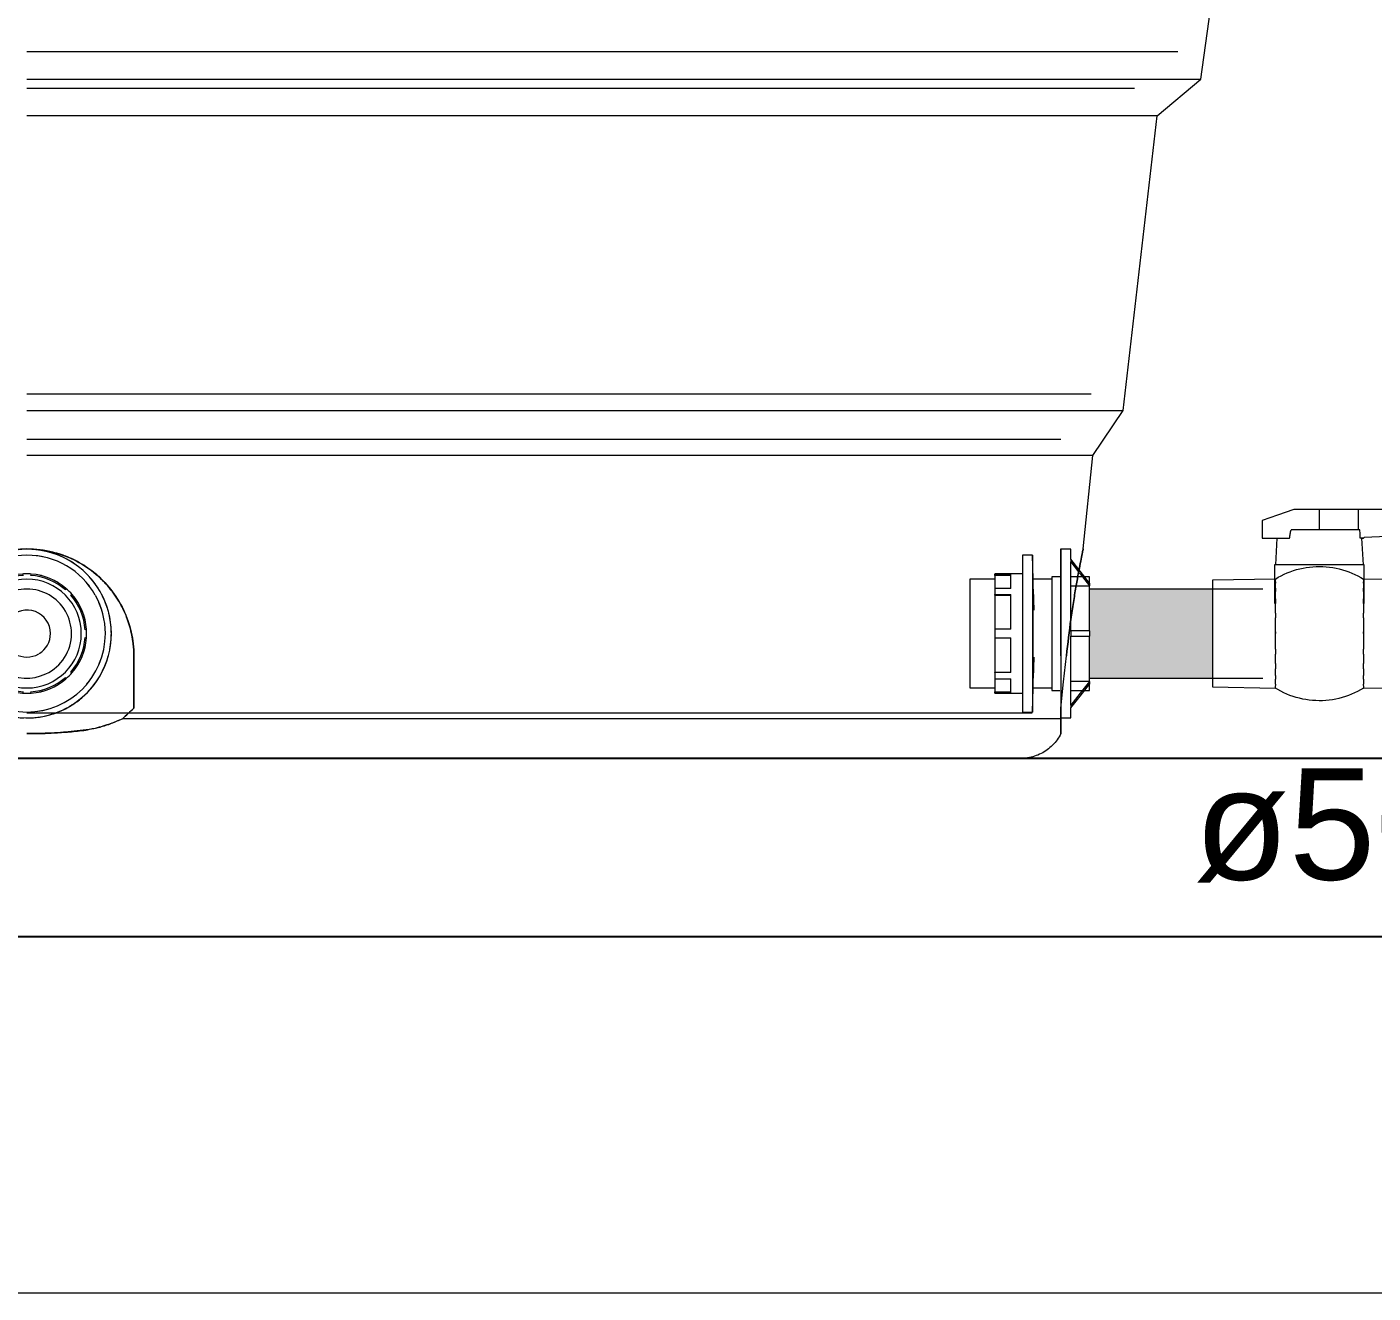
# Model space of a CAD drawing. Header units: metres. Extents: x 34 to 87, y -2.3 to 19.3.
# Drawn here: x 49.176 to 49.931, y 3.5 to 4.21 of the extents above; entities that cross this region are included whole.
import ezdxf

# ---------------------------------------------------------------- set-up
doc = ezdxf.new("R2010")
doc.units = ezdxf.units.M
doc.layers.add('A-FLOR', color=7, linetype='Continuous', lineweight=9, true_color=0x007f00)
for name, color, linetype, lineweight in [('P-PIPE', 7, 'Continuous', 5), ('P-PIPE-IDEN', 7, 'Continuous', 5), ('P-SANR-FIXT', 7, 'Continuous', 5), ('S-BEAM', 7, 'Continuous', 5)]:
    doc.layers.add(name, color=color, linetype=linetype, lineweight=lineweight)
doc.styles.add('Arial', font='arial.ttf', dxfattribs={"height": 0.0625})

# ---------------------------------------------------------------- blocks, each defined once
blk = doc.blocks.new('IFC_ifc-2-AA')
at = {"layer": 'A-FLOR', "color": 9, "lineweight": 25, "true_color": 0xaad4aa}
for p, q in [((-0.15, 3.8), (-3.32, 3.8)), ((-3.32, 3.7), (-0.15, 3.7))]:
    blk.add_line(p, q, dxfattribs=at)
at = {"layer": 'S-BEAM', "color": 253, "lineweight": 18, "true_color": 0xaaaaaa}
blk.add_line((-0.3, 3.5), (-3.17, 3.5), dxfattribs=at)
blk = doc.blocks.new('Caixa d_água de polietileno 1000 a 5000 Litros - Fortlev - 1000 L-3700675-AA')
at = {"layer": 'P-SANR-FIXT', "color": 8, "true_color": 0x808080}
for p, q in [((-0.6915, 4.18104), (-0.65411, 4.45319)), ((-1.35, 4.18104), (-0.6915, 4.18104)), ((-0.71591, 4.16055), (-0.6915, 4.18104)), ((-0.71591, 4.16055), (-1.35, 4.16055)), ((-0.735, 3.99521), (-0.71591, 4.16055)), ((-1.35, 3.99521), (-0.735, 3.99521)), ((-0.75201, 3.97), (-0.735, 3.99521)), ((-0.75201, 3.97), (-1.35, 3.97)), ((-0.75753, 3.91746), (-0.75201, 3.97)), ((-0.77, 3.82225), (-1.29645, 3.82225))]:
    blk.add_line(p, q, dxfattribs=at)
at = {"layer": 'P-SANR-FIXT', "color": 254, "true_color": 0xd2d2d2}
for p, q in [((-0.7283, 4.19636), (-1.35, 4.19636)), ((-0.7283, 4.19636), (-1.35, 4.19636)), ((-0.70436, 4.19636), (-0.72825, 4.19636)), ((-1.30568, 4.17588), (-1.35, 4.17588)), ((-1.30568, 4.17588), (-1.35, 4.17588)), ((-1.05228, 4.17588), (-1.30548, 4.17588)), ((-0.91289, 4.17588), (-1.30548, 4.17588)), ((-1.01414, 4.17588), (-1.05228, 4.17588)), ((-0.91289, 4.17588), (-1.01414, 4.17588)), ((-0.73528, 4.17588), (-0.91269, 4.17588)), ((-0.73528, 4.17588), (-0.91269, 4.17588)), ((-0.72877, 4.17588), (-0.73509, 4.17588)), ((-0.83125, 4.00423), (-1.35, 4.00423)), ((-0.87211, 4.00423), (-1.35, 4.00423)), ((-0.83125, 4.00423), (-0.87211, 4.00423)), ((-0.76668, 4.00423), (-0.83106, 4.00423)), ((-0.82606, 4.00423), (-0.83106, 4.00423)), ((-0.79068, 4.00423), (-0.82606, 4.00423)), ((-0.76668, 4.00423), (-0.79068, 4.00423)), ((-0.75456, 4.00423), (-0.76668, 4.00423)), ((-0.75304, 4.00423), (-0.76668, 4.00423)), ((-1.35, 3.97914), (-1.30862, 3.97914)), ((-1.35, 3.97914), (-1.30862, 3.97914)), ((-1.30862, 3.97914), (-1.26745, 3.97914)), ((-1.30862, 3.97914), (-1.1473, 3.97914)), ((-1.26745, 3.97914), (-1.2267, 3.97914)), ((-1.2267, 3.97914), (-1.07202, 3.97914)), ((-1.1473, 3.97914), (-1.07202, 3.97914)), ((-1.07202, 3.97914), (-1.03641, 3.97914)), ((-1.07202, 3.97914), (-0.78322, 3.97914)), ((-1.03641, 3.97914), (-0.91164, 3.97914)), ((-0.91164, 3.97914), (-0.88566, 3.97914)), ((-0.88566, 3.97914), (-0.78322, 3.97914)), ((-0.78322, 3.97914), (-0.76997, 3.97914)), ((-0.77, 3.85748), (-0.77, 3.91748)), ((-1.29, 3.82823), (-1.29, 3.85748)), ((-0.77, 3.85748), (-0.77, 3.82823)), ((-1.29313, 3.82534), (-1.35, 3.82534)), ((-1.29313, 3.82534), (-1.35, 3.82534)), ((-1.22453, 3.82534), (-1.29299, 3.82534)), ((-1.22453, 3.82534), (-1.29299, 3.82534)), ((-0.91262, 3.82534), (-1.22453, 3.82534)), ((-0.93668, 3.82534), (-1.22453, 3.82534)), ((-0.91262, 3.82534), (-0.93668, 3.82534)), ((-0.8013, 3.82534), (-0.91256, 3.82534)), ((-0.8013, 3.82534), (-0.91256, 3.82534)), ((-0.78971, 3.82534), (-0.80105, 3.82534)), ((-0.78971, 3.82534), (-0.80105, 3.82534)), ((-0.78616, 3.82534), (-0.7895, 3.82534)), ((-0.77, 3.82225), (-0.77028, 3.82225)), ((-1.01218, 3.8), (-1.03019, 3.8)), ((-0.99471, 3.8), (-1.01218, 3.8)), ((-0.88978, 3.8), (-0.90274, 3.8)), ((-0.80836, 3.8), (-0.8141, 3.8)), ((-0.79883, 3.8), (-0.7995, 3.8))]:
    blk.add_line(p, q, dxfattribs=at)
at = {"layer": 'P-SANR-FIXT', "color": 7, "true_color": 0xf9f9f9}
for p, q in [((-1.35, 4.18104), (-1.26033, 4.18104)), ((-1.26033, 4.18104), (-0.93464, 4.18104)), ((-0.93443, 4.18104), (-0.76538, 4.18104)), ((-0.76533, 4.18104), (-0.72225, 4.18104)), ((-1.26366, 4.16055), (-1.35, 4.16055)), ((-1.22099, 4.16055), (-1.26366, 4.16055)), ((-0.94984, 4.16055), (-1.22099, 4.16055)), ((-0.9172, 4.16055), (-0.94984, 4.16055)), ((-0.88659, 4.16055), (-0.9172, 4.16055)), ((-0.83147, 4.16055), (-0.88659, 4.16055)), ((-0.787, 4.16055), (-0.83135, 4.16055)), ((-0.73085, 4.16055), (-0.78687, 4.16055)), ((-1.35, 3.99521), (-0.83143, 3.99521)), ((-0.83133, 3.99521), (-0.75991, 3.99521)), ((-0.75962, 3.99521), (-0.75902, 3.99521)), ((-1.10158, 3.97), (-1.35, 3.97)), ((-1.0267, 3.97), (-1.10158, 3.97)), ((-0.99164, 3.97), (-1.0267, 3.97)), ((-0.77679, 3.97), (-0.99164, 3.97)), ((-0.77207, 3.97), (-0.77654, 3.97)), ((-0.77056, 3.97), (-0.77197, 3.97)), ((-1.29, 3.85748), (-1.29, 3.82823)), ((-1.27276, 3.82225), (-1.29645, 3.82225)), ((-1.26003, 3.82225), (-1.27271, 3.82225)), ((-0.8682, 3.82225), (-1.26003, 3.82225)), ((-0.83076, 3.82225), (-0.86806, 3.82225)), ((-0.79082, 3.82225), (-0.8305, 3.82225)), ((-0.78847, 3.82225), (-0.7904, 3.82225)), ((-0.78758, 3.82225), (-0.78831, 3.82225))]:
    blk.add_line(p, q, dxfattribs=at)
at = {"layer": 'P-SANR-FIXT', "color": 7, "true_color": 0xefefef}
for p, q in [((-0.72225, 4.18104), (-0.6915, 4.18104)), ((-0.71591, 4.16055), (-0.73073, 4.16055)), ((-0.75902, 3.99521), (-0.735, 3.99521)), ((-0.75201, 3.97), (-0.77056, 3.97)), ((-0.77058, 3.82225), (-0.78745, 3.82225))]:
    blk.add_line(p, q, dxfattribs=at)
at = {"layer": 'P-SANR-FIXT', "color": 8, "true_color": 0x808080, "flags": 128}
for points in [[(-1.29, 3.85748), (-1.29, 3.84286), (-1.29, 3.82823)], [(-0.77, 3.82823), (-0.76845, 3.84286), (-0.76691, 3.85748)], [(-0.77, 3.81386), (-0.77047, 3.81297), (-0.77096, 3.8121), (-0.7715, 3.81126), (-0.77206, 3.81043), (-0.77266, 3.80963), (-0.77329, 3.80886), (-0.77395, 3.80811), (-0.77464, 3.80738), (-0.77536, 3.80669), (-0.77611, 3.80602), (-0.77688, 3.80539), (-0.77768, 3.80478), (-0.7785, 3.80421), (-0.77934, 3.80367), (-0.7802, 3.80317), (-0.78109, 3.8027), (-0.78199, 3.80226), (-0.7829, 3.80187), (-0.78384, 3.80151), (-0.78478, 3.80118), (-0.78574, 3.8009), (-0.78671, 3.80065), (-0.78769, 3.80044), (-0.78868, 3.80028), (-0.78967, 3.80015), (-0.79066, 3.80006), (-0.79166, 3.80001), (-0.79238, 3.8)], [(-1.35, 3.8), (-1.3277, 3.8), (-1.30544, 3.8), (-1.28325, 3.8), (-1.26116, 3.8), (-1.23922, 3.8), (-1.21745, 3.8), (-1.1959, 3.8), (-1.17459, 3.8), (-1.15357, 3.8), (-1.13285, 3.8), (-1.11249, 3.8), (-1.0925, 3.8), (-1.07293, 3.8), (-1.0538, 3.8), (-1.03514, 3.8), (-1.01699, 3.8), (-0.99937, 3.8), (-0.98231, 3.8), (-0.96584, 3.8), (-0.94999, 3.8), (-0.93477, 3.8), (-0.92022, 3.8), (-0.90636, 3.8), (-0.8932, 3.8), (-0.88078, 3.8), (-0.86911, 3.8), (-0.8582, 3.8), (-0.84809, 3.8), (-0.83877, 3.8), (-0.83028, 3.8), (-0.82261, 3.8), (-0.81579, 3.8), (-0.80983, 3.8), (-0.80472, 3.8), (-0.80049, 3.8), (-0.79714, 3.8), (-0.79468, 3.8), (-0.7931, 3.8), (-0.79241, 3.8), (-0.79238, 3.8)], [(-0.79238, 3.8), (-0.79283, 3.8), (-0.79416, 3.8), (-0.79639, 3.8), (-0.79883, 3.8)]]:
    blk.add_lwpolyline(points, dxfattribs=at)
at = {"layer": 'P-SANR-FIXT', "color": 7, "true_color": 0xf9f9f9, "flags": 128}
blk.add_lwpolyline([(-1.29, 3.82823), (-1.29, 3.84286), (-1.29, 3.85748)], dxfattribs=at)
at = {"layer": 'P-SANR-FIXT', "color": 254, "true_color": 0xd2d2d2, "flags": 128}
for points in [[(-1.03019, 3.8), (-1.04872, 3.8), (-1.06772, 3.8), (-1.08718, 3.8), (-1.10706, 3.8), (-1.12732, 3.8), (-1.14794, 3.8), (-1.16889, 3.8), (-1.19012, 3.8), (-1.21161, 3.8), (-1.23332, 3.8), (-1.25522, 3.8), (-1.27727, 3.8), (-1.29944, 3.8), (-1.32169, 3.8), (-1.34398, 3.8), (-1.35, 3.8)], [(-0.90274, 3.8), (-0.91641, 3.8), (-0.93078, 3.8), (-0.94582, 3.8), (-0.9615, 3.8), (-0.97781, 3.8), (-0.99471, 3.8)], [(-0.8141, 3.8), (-0.82069, 3.8), (-0.82813, 3.8), (-0.8364, 3.8), (-0.84549, 3.8), (-0.8554, 3.8), (-0.86609, 3.8), (-0.87755, 3.8), (-0.88978, 3.8)], [(-0.7995, 3.8), (-0.8035, 3.8), (-0.80836, 3.8)]]:
    blk.add_lwpolyline(points, dxfattribs=at)
at = {"layer": 'P-SANR-FIXT', "color": 7, "true_color": 0xefefef}
for start, end in [(75.95294, 104.04706), (61.86931, 71.39799), (47.71647, 56.52815), (33.39626, 42.20298), (18.55141, 28.06478), (0, 14.01035)]:
    blk.add_arc((-1.35, 3.85748), 0.06, start, end, dxfattribs=at)
at = {"layer": 'P-SANR-FIXT', "color": 8, "true_color": 0x808080}
for start, end in [(75.95294, 104.04706), (61.86931, 71.39799), (47.71647, 56.52815), (33.39626, 42.20298), (18.55141, 28.06478), (360, 14.01035)]:
    blk.add_arc((-1.35, 3.85748), 0.06, start, end, dxfattribs=at)
at = {"layer": 'P-SANR-FIXT', "color": 7, "true_color": 0xf9f9f9}
for start, end in [(71.39799, 75.95294), (56.52815, 61.86931), (42.20298, 47.71647), (28.06478, 33.39626), (14.01035, 18.55141)]:
    blk.add_arc((-1.35, 3.85748), 0.06, start, end, dxfattribs=at)
at = {"layer": 'P-SANR-FIXT', "color": 254, "true_color": 0xd2d2d2}
for start, end in [(71.39799, 75.95294), (56.52815, 61.86931), (42.20298, 47.71647), (28.06478, 33.39626), (14.01035, 18.55141)]:
    blk.add_arc((-1.35, 3.85748), 0.06, start, end, dxfattribs=at)
at = {"layer": 'P-SANR-FIXT', "color": 8, "true_color": 0x808080}
for points, knots in [([(-1.35, 3.91748), (-1.34097, 3.91748), (-1.32745, 3.91436), (-1.31217, 3.9047), (-1.30263, 3.89512), (-1.29546, 3.88368), (-1.29101, 3.87093), (-1.29, 3.86197), (-1.29, 3.85748)], [-1, -1, -1, -1, -0.714286, -0.571429, -0.428571, -0.285714, -0.142857, 0, 0, 0, 0]), ([(-0.76691, 3.85748), (-0.76612, 3.86446), (-0.76489, 3.87492), (-0.76298, 3.88757), (-0.76157, 3.89616), (-0.76025, 3.9036), (-0.75872, 3.91166), (-0.75772, 3.91656), (-0.75753, 3.91748), (-0.75753, 3.91748)], [-1, -1, -1, -1, -0.8888889, -0.8333333, -0.7777778, -0.7222222, -0.6666667, -0.5555556, -0.5000258, -0.5000258, -0.5000258, -0.5000258]), ([(-0.75753, 3.91748), (-0.75753, 3.91748), (-0.75772, 3.91656), (-0.75872, 3.91166), (-0.76025, 3.90359), (-0.76157, 3.89615), (-0.76298, 3.88757), (-0.76489, 3.87491), (-0.76612, 3.86446), (-0.76691, 3.85748)], [-0.5000254, -0.5000254, -0.5000254, -0.5000254, -0.4444444, -0.3333333, -0.2777778, -0.2222222, -0.1666667, -0.1111111, 0, 0, 0, 0]), ([(-1.29645, 3.82225), (-1.29851, 3.82121), (-1.30164, 3.81983), (-1.30591, 3.81833), (-1.30916, 3.81736), (-1.31248, 3.81661), (-1.31587, 3.81607), (-1.31871, 3.81572), (-1.32099, 3.81546), (-1.32269, 3.81526), (-1.32438, 3.81507), (-1.32665, 3.81484), (-1.33063, 3.81451), (-1.3386, 3.81403), (-1.34543, 3.81385), (-1.35, 3.81386)], [-1, -1, -1, -1, -0.875, -0.8125, -0.75, -0.6875, -0.625, -0.5625, -0.53125, -0.5, -0.46875, -0.4375, -0.375, -0.25, 0, 0, 0, 0]), ([(-0.77, 3.81397), (-0.77, 3.81404), (-0.77, 3.81419), (-0.77, 3.81448), (-0.77, 3.81469), (-0.77, 3.81487), (-0.77, 3.81506), (-0.77, 3.8153), (-0.77, 3.81564), (-0.77, 3.81618), (-0.77, 3.81696), (-0.77, 3.81799), (-0.77, 3.81961), (-0.77, 3.82111), (-0.77, 3.82225)], [-0.4285714, -0.4285714, -0.4285714, -0.4285714, -0.3571429, -0.3214286, -0.3035714, -0.2857143, -0.2678571, -0.25, -0.2142857, -0.1785714, -0.1428571, -0.1071429, -0.0714286, 0, 0, 0, 0])]:
    blk.add_open_spline(points, degree=3, knots=knots, dxfattribs=at)
at = {"layer": 'P-SANR-FIXT', "color": 7, "true_color": 0xefefef}
for points in [[(-1.33542, 3.91568), (-1.34018, 3.91687), (-1.34509, 3.91748), (-1.35, 3.91748)], [(-1.30312, 3.81956), (-1.30087, 3.82036), (-1.29865, 3.82126), (-1.29645, 3.82225)], [(-0.77, 3.82425), (-0.77, 3.824), (-0.77, 3.82374), (-0.77, 3.82348)], [(-0.77, 3.81397), (-0.77, 3.81383), (-0.77, 3.81383), (-0.77, 3.81397)]]:
    blk.add_open_spline(points, degree=3, dxfattribs=at)
at = {"layer": 'P-SANR-FIXT', "color": 7, "true_color": 0xf9f9f9}
for points in [[(-1.33087, 3.91434), (-1.33237, 3.91485), (-1.33389, 3.91529), (-1.33542, 3.91568)], [(-1.31692, 3.90754), (-1.31846, 3.90856), (-1.32005, 3.90951), (-1.32169, 3.91038)], [(-1.30748, 3.89982), (-1.30817, 3.90051), (-1.30888, 3.90119), (-1.30961, 3.90185)], [(-1.30557, 3.89781), (-1.30618, 3.89848), (-1.3068, 3.89913), (-1.30744, 3.89977)], [(-1.29707, 3.88573), (-1.29794, 3.88736), (-1.29888, 3.88895), (-1.29989, 3.89049)], [(-1.29179, 3.87203), (-1.29217, 3.87355), (-1.29261, 3.87507), (-1.29311, 3.87656)], [(-1.29645, 3.82225), (-1.29535, 3.82321), (-1.29426, 3.82419), (-1.29319, 3.82519)], [(-1.29303, 3.82534), (-1.29201, 3.82629), (-1.291, 3.82725), (-1.29, 3.82823)]]:
    blk.add_open_spline(points, degree=3, dxfattribs=at)
at = {"layer": 'P-SANR-FIXT', "color": 7, "true_color": 0xefefef}
for points, knots in [([(-1.32169, 3.91038), (-1.3224, 3.91077), (-1.32538, 3.91228), (-1.32847, 3.91354), (-1.33087, 3.91434)], [-0.3115364, -0.3115364, -0.3115364, -0.3115364, -0.2857143, -0.2055453, -0.2055453, -0.2055453, -0.2055453]), ([(-1.30961, 3.90185), (-1.31054, 3.9027), (-1.31289, 3.90471), (-1.3154, 3.90653), (-1.31692, 3.90754)], [-0.46881659, -0.46881659, -0.46881659, -0.46881659, -0.42857143, -0.37034098, -0.37034098, -0.37034098, -0.37034098]), ([(-1.29989, 3.89049), (-1.30087, 3.89198), (-1.30269, 3.89448), (-1.30469, 3.89684), (-1.30557, 3.89781)], [-0.62827351, -0.62827351, -0.62827351, -0.62827351, -0.57142857, -0.52962835, -0.52962835, -0.52962835, -0.52962835]), ([(-1.29311, 3.87656), (-1.2939, 3.87892), (-1.29516, 3.88201), (-1.29667, 3.88498), (-1.29707, 3.88573)], [-0.7936198, -0.7936198, -0.7936198, -0.7936198, -0.7142857, -0.6871884, -0.6871884, -0.6871884, -0.6871884]), ([(-1.29, 3.85748), (-1.29, 3.86197), (-1.29055, 3.86686), (-1.29169, 3.87162), (-1.29179, 3.87203)], [-1, -1, -1, -1, -0.8571429, -0.8438818, -0.8438818, -0.8438818, -0.8438818])]:
    blk.add_open_spline(points, degree=3, knots=knots, dxfattribs=at)
at = {"layer": 'P-SANR-FIXT', "color": 254, "true_color": 0xd2d2d2}
for points in [[(-0.75827, 3.91383), (-0.75851, 3.91262), (-0.7588, 3.91113), (-0.75914, 3.90938)], [(-0.75772, 3.91656), (-0.75784, 3.91595), (-0.75803, 3.91503), (-0.75827, 3.91383)], [(-0.75753, 3.91748), (-0.75753, 3.91748), (-0.75759, 3.91717), (-0.75772, 3.91656)], [(-0.75914, 3.90938), (-0.75935, 3.90833), (-0.75957, 3.90717), (-0.7598, 3.90593)], [(-0.77, 3.82348), (-0.77, 3.8232), (-0.77, 3.82292), (-0.77, 3.82264)]]:
    blk.add_open_spline(points, degree=3, dxfattribs=at)
at = {"layer": 'P-SANR-FIXT', "color": 8, "true_color": 0x808080}
for points in [[(-1.29, 3.82823), (-1.29105, 3.8272), (-1.29317, 3.82518), (-1.29535, 3.82321), (-1.29645, 3.82225)], [(-0.77, 3.82225), (-0.77, 3.82321), (-0.77, 3.82518), (-0.77, 3.8272), (-0.77, 3.82823)], [(-0.77, 3.82264), (-0.77, 3.82251), (-0.77, 3.82238), (-0.77, 3.82225)]]:
    blk.add_open_spline(points, degree=3, dxfattribs=at)
at = {"layer": 'P-SANR-FIXT', "color": 254, "true_color": 0xd2d2d2}
for points, knots in [([(-0.77, 3.82225), (-0.77, 3.82111), (-0.77, 3.81959), (-0.77, 3.81797), (-0.77, 3.81728), (-0.77, 3.81698)], [-1, -1, -1, -1, -0.9285714, -0.8928571, -0.8571429, -0.8571429, -0.8571429, -0.8571429]), ([(-1.35, 3.81386), (-1.34695, 3.81384), (-1.34239, 3.8139), (-1.33785, 3.81409), (-1.33633, 3.81417)], [-1, -1, -1, -1, -0.8333333, -0.75, -0.75, -0.75, -0.75]), ([(-1.33633, 3.81417), (-1.33482, 3.81425), (-1.33179, 3.81445), (-1.32724, 3.81477), (-1.32269, 3.81514), (-1.31816, 3.81566), (-1.3137, 3.81646), (-1.30931, 3.81757), (-1.30579, 3.81863), (-1.30373, 3.81934), (-1.30312, 3.81956)], [-0.75, -0.75, -0.75, -0.75, -0.6666667, -0.5833333, -0.5, -0.4166667, -0.3333333, -0.25, -0.1666667, -0.1305662, -0.1305662, -0.1305662, -0.1305662]), ([(-0.77, 3.81698), (-0.77, 3.81668), (-0.77, 3.81616), (-0.77, 3.81562), (-0.77, 3.81529), (-0.77, 3.81505), (-0.77, 3.81492), (-0.77, 3.81486)], [-0.8571429, -0.8571429, -0.8571429, -0.8571429, -0.8214286, -0.7857143, -0.75, -0.7321429, -0.7142857, -0.7142857, -0.7142857, -0.7142857]), ([(-0.77, 3.81486), (-0.77, 3.8148), (-0.77, 3.81468), (-0.77, 3.81447), (-0.77, 3.81419), (-0.77, 3.81403), (-0.77, 3.81397)], [-0.7142857, -0.7142857, -0.7142857, -0.7142857, -0.6964286, -0.6785714, -0.6428571, -0.5714286, -0.5714286, -0.5714286, -0.5714286])]:
    blk.add_open_spline(points, degree=3, knots=knots, dxfattribs=at)
blk = doc.blocks.new('Adaptador Soldavel com Anel para Caixa Dagua - Fortlev - Standard-3683053-AA')
at = {"layer": 'P-PIPE', "color": 253, "true_color": 0xa6a6a6}
for p, q in [((-1.35245, 3.90341), (-1.35213, 3.90263)), ((-1.34787, 3.90263), (-1.34755, 3.90341)), ((-1.37535, 3.8919), (-1.37457, 3.89157)), ((-1.37157, 3.89458), (-1.37189, 3.89536)), ((-1.32811, 3.89536), (-1.32843, 3.89458)), ((-1.32542, 3.89157), (-1.32464, 3.89189)), ((-1.38263, 3.87213), (-1.38341, 3.87245)), ((-1.38327, 3.86761), (-1.38263, 3.86787)), ((-1.31681, 3.87235), (-1.31737, 3.87213)), ((-1.31737, 3.86787), (-1.31659, 3.86755)), ((-1.37457, 3.84843), (-1.37535, 3.8481)), ((-1.37189, 3.84464), (-1.37157, 3.84542)), ((-1.32843, 3.84542), (-1.32811, 3.84464)), ((-1.32491, 3.84822), (-1.32542, 3.84843)), ((-1.35213, 3.83737), (-1.35245, 3.83659)), ((-1.34755, 3.83659), (-1.34787, 3.83737))]:
    blk.add_line(p, q, dxfattribs=at)
at = {"layer": 'P-PIPE', "color": 254, "true_color": 0xdfdfdf}
for p, q in [((-1.37489, 3.82989), (-1.37496, 3.82976)), ((-1.37496, 3.82976), (-1.37489, 3.82989)), ((-1.32504, 3.82976), (-1.32511, 3.82989)), ((-1.32511, 3.82989), (-1.32504, 3.82976))]:
    blk.add_line(p, q, dxfattribs=at)
for radius, start, end in [(0.04735, 60, 180), (0.04735, 118.18462, 121.81538), (0.04735, 105.79651, 118.18462), (0.04735, 100.22421, 102.65356), (0.04735, 95.63692, 98.01535), (0.04735, 93.86799, 95.63692), (0.04735, 92.10598, 93.32849), (0.04735, 86.67115, 87.89355), (0.04735, 84.36308, 86.13175), (0.04735, 81.98357, 84.36308), (0.04735, 77.34257, 79.77338), (0.04735, 61.81538, 74.20222), (0.04735, 58.18462, 61.81538), (0.04735, 121.81538, 130.58857), (0.04735, 0, 60), (0.04735, 46.91077, 58.18462), (0.04735, 45.79699, 46.91077), (0.04735, 135.90769, 150), (0.04735, 135.43186, 135.90769), (0.04735, 32.11239, 42.65202), (0.04735, 150, 164.09231), (0.04735, 17.36459, 27.58062), (0.04735, 164.09231, 164.55771), (0.04735, 13.08923, 14.21074), (0.04735, 169.32603, 178.18462), (0.04735, 1.81538, 13.08923), (0.04735, 179.09231, 180), (0.04735, 180, 330), (0.04735, 180, 180.90769), (0.04735, 178.18462, 179.09231), (0.04735, 180.90769, 181.81538), (0.04735, 181.81538, 194.21074), (0.04735, 330, 360), (0.04735, 349.32603, 358.18462), (0.04735, 0, 1.81538), (0.04735, 358.18462, 360), (0.04735, 197.36459, 207.89782), (0.04735, 315.43186, 344.55771), (0.04735, 212.11239, 222.65202), (0.04735, 226.17126, 238.18462), (0.04735, 238.18462, 241.81538), (0.04735, 298.18462, 301.81538), (0.04735, 301.81538, 310.58857), (0.04735, 242.1737, 253.08923), (0.04735, 253.08923, 254.20222), (0.04735, 257.34257, 264.36308), (0.044, 257.97496, 263.35326), (0.04735, 264.60662, 267.89355), (0.04735, 272.10598, 275.39275), (0.04735, 275.63692, 282.65356), (0.044, 276.64518, 282.01984), (0.04735, 285.79651, 286.91077), (0.04735, 286.91077, 298.18462)]:
    blk.add_arc((-1.35, 3.87), radius, start, end, dxfattribs=at)
at = {"layer": 'P-PIPE', "color": 253, "true_color": 0xa6a6a6}
for radius, start, end in [(0.044, 29.34304, 150.65696), (0.044, 96.64674, 102.02504), (0.04735, 98.01535, 100.22421), (0.04735, 93.32849, 93.86799), (0.04735, 86.13175, 86.67115), (0.044, 77.98016, 83.35482), (0.04735, 79.77338, 81.98357), (0.044, 137.97843, 143.3543), (0.0305, 0, 180), (0.0335, 94.19049, 130.80951), (0.0327, 93.72603, 131.27397), (0.0335, 119.37596, 122.7071), (0.0335, 102.2929, 105.62404), (0.0335, 90, 94.19049), (0.0335, 85.80951, 89.97418), (0.0327, 48.72603, 86.27397), (0.0335, 49.19049, 85.80951), (0.0335, 74.37596, 77.7071), (0.0335, 57.2929, 60.62404), (0.044, 36.64727, 42.02677), (0.044, 150.84174, 179.7368), (0.0335, 139.18357, 175.80259), (0.0327, 138.71911, 176.26705), (0.0335, 130.80951, 139.18357), (0.025, 30.28784, 149.71216), (0.0335, 40.80951, 49.19049), (0.0327, 3.72603, 41.27397), (0.0335, 4.19049, 40.80951), (0.044, 0, 29.15826), (0.044, 156.64622, 162.0233), (0.0335, 147.2979, 150.621), (0.025, 150, 180), (0.0132, 0, 137.82036), (0.025, 0, 30), (0.0335, 29.37596, 32.7071), (0.044, 17.97932, 23.35534), (0.0335, 164.37292, 167.71206), (0.0132, 139.02883, 180), (0.0335, 12.2929, 15.62404), (0.044, 180, 360), (0.0335, 175.80259, 180), (0.0335, 180, 184.19741), (0.0335, 184.19741, 208.61009), (0.0327, 183.73295, 196.24893), (0.0305, 180, 360), (0.025, 180, 295.20916), (0.0132, 180, 238.53998), (0.0132, 301.46002, 0), (0.025, 295.2448, 0), (0.0327, 318.72603, 356.27397), (0.0335, 319.19049, 355.80951), (0.0335, 0, 4.19049), (0.0335, 355.80951, 0), (0.0335, 192.28794, 195.62708), (0.0327, 196.77697, 221.28089), (0.0335, 344.37596, 347.7071), (0.044, 197.9767, 203.35378), (0.0335, 208.63657, 220.81643), (0.0335, 209.379, 212.7021), (0.0132, 240, 300), (0.0335, 327.2929, 330.62404), (0.044, 336.64466, 342.02068), (0.044, 216.6457, 222.02157), (0.0335, 220.81643, 229.19049), (0.0335, 229.19049, 265.80951), (0.0327, 228.72603, 266.27397), (0.0327, 273.72603, 311.27397), (0.0335, 274.19049, 310.80951), (0.0335, 310.80951, 319.19049), (0.044, 317.97323, 323.35273), (0.0335, 237.2929, 240.62404), (0.0335, 254.37596, 257.7071), (0.0335, 265.80951, 270), (0.0335, 270.02245, 274.19049), (0.0335, 282.2929, 285.62404), (0.0335, 299.37596, 302.7071)]:
    blk.add_arc((-1.35, 3.87), radius, start, end, dxfattribs=at)
blk = doc.blocks.new('Adaptador Soldavel com Anel para Caixa Dagua - Fortlev - Standard-V10-AA')
at = {"layer": 'P-PIPE', "color": 253, "true_color": 0xa6a6a6}
for p, q in [((-0.786, 3.914), (-0.7915, 3.914)), ((-0.7915, 3.914), (-0.7915, 3.8814)), ((-0.78556, 3.9005), (-0.786, 3.914)), ((-0.786, 3.914), (-0.786, 3.91333)), ((-0.786, 3.91332), (-0.786, 3.87)), ((-0.7645, 3.91735), (-0.77, 3.91735)), ((-0.77, 3.91735), (-0.77, 3.87)), ((-0.7645, 3.91174), (-0.7645, 3.91735)), ((-0.7645, 3.91174), (-0.7645, 3.91024)), ((-0.76001, 3.90599), (-0.7645, 3.91174)), ((-0.7645, 3.87715), (-0.7645, 3.91024)), ((-0.7645, 3.91024), (-0.76014, 3.90466)), ((-0.807, 3.9005), (-0.821, 3.9005)), ((-0.821, 3.9005), (-0.821, 3.87)), ((-0.7915, 3.9035), (-0.807, 3.9035)), ((-0.807, 3.9035), (-0.807, 3.90341)), ((-0.807, 3.90263), (-0.807, 3.90341)), ((-0.807, 3.90341), (-0.798, 3.90341)), ((-0.807, 3.90263), (-0.807, 3.89545)), ((-0.798, 3.90263), (-0.807, 3.90263)), ((-0.798, 3.89536), (-0.798, 3.90341)), ((-0.775, 3.9005), (-0.78556, 3.9005)), ((-0.78556, 3.87), (-0.78556, 3.9005)), ((-0.77, 3.90185), (-0.775, 3.90185)), ((-0.775, 3.90185), (-0.775, 3.87)), ((-0.76054, 3.90185), (-0.7645, 3.90185)), ((-0.7645, 3.8968), (-0.76149, 3.8968)), ((-0.807, 3.89536), (-0.807, 3.89189)), ((-0.798, 3.89536), (-0.807, 3.89536)), ((-0.807, 3.89157), (-0.807, 3.89189)), ((-0.807, 3.89189), (-0.798, 3.89189)), ((-0.807, 3.89157), (-0.807, 3.87245)), ((-0.807, 3.89157), (-0.798, 3.89157)), ((-0.798, 3.87245), (-0.798, 3.89189)), ((-0.785, 3.8832), (-0.78538, 3.895)), ((-0.7915, 3.88139), (-0.7915, 3.87)), ((-0.821, 3.87), (-0.821, 3.8395)), ((-0.807, 3.87245), (-0.807, 3.87)), ((-0.798, 3.87245), (-0.807, 3.87245)), ((-0.807, 3.87), (-0.807, 3.86755)), ((-0.807, 3.86755), (-0.807, 3.84843)), ((-0.807, 3.86755), (-0.79802, 3.86755)), ((-0.798, 3.84811), (-0.798, 3.86755)), ((-0.7915, 3.87), (-0.7915, 3.826)), ((-0.786, 3.87), (-0.786, 3.826)), ((-0.78556, 3.8395), (-0.78556, 3.87)), ((-0.775, 3.87), (-0.775, 3.83815)), ((-0.77, 3.87), (-0.77, 3.82309)), ((-0.78538, 3.845), (-0.785, 3.8568)), ((-0.807, 3.84811), (-0.807, 3.84843)), ((-0.807, 3.84843), (-0.798, 3.84843)), ((-0.807, 3.84811), (-0.807, 3.84464)), ((-0.798, 3.84811), (-0.807, 3.84811)), ((-0.807, 3.84464), (-0.798, 3.84464)), ((-0.807, 3.84455), (-0.807, 3.83737)), ((-0.798, 3.83659), (-0.798, 3.84464)), ((-0.821, 3.8395), (-0.807, 3.8395)), ((-0.807, 3.83659), (-0.807, 3.83737)), ((-0.807, 3.83737), (-0.798, 3.83737)), ((-0.807, 3.83659), (-0.807, 3.8365)), ((-0.798, 3.83659), (-0.807, 3.83659)), ((-0.807, 3.8365), (-0.7915, 3.8365)), ((-0.786, 3.826), (-0.78556, 3.8395)), ((-0.78556, 3.8395), (-0.775, 3.8395)), ((-0.775, 3.83815), (-0.77054, 3.83815)), ((-0.7915, 3.826), (-0.79004, 3.826)), ((-0.78977, 3.826), (-0.786, 3.826))]:
    blk.add_line(p, q, dxfattribs=at)
at = {"layer": 'P-PIPE'}
for p, q in [((-0.76149, 3.8968), (-0.754, 3.8968)), ((-0.754, 3.90185), (-0.76054, 3.90185)), ((-0.754, 3.8983), (-0.754, 3.90185)), ((-0.754, 3.8983), (-0.754, 3.8968)), ((-0.754, 3.8715), (-0.754, 3.8968)), ((-0.7645, 3.8715), (-0.7645, 3.87715)), ((-0.7645, 3.8715), (-0.7645, 3.87)), ((-0.7645, 3.87), (-0.7645, 3.8685)), ((-0.7645, 3.82976), (-0.7645, 3.8685)), ((-0.754, 3.8715), (-0.754, 3.87)), ((-0.754, 3.87), (-0.754, 3.8685)), ((-0.754, 3.8432), (-0.754, 3.8685)), ((-0.754, 3.8432), (-0.7645, 3.8432)), ((-0.7645, 3.83815), (-0.754, 3.83815)), ((-0.754, 3.8432), (-0.754, 3.8417)), ((-0.754, 3.83815), (-0.754, 3.8417)), ((-0.7645, 3.82976), (-0.7645, 3.82826)), ((-0.77, 3.82309), (-0.77, 3.82265)), ((-0.77, 3.82265), (-0.7645, 3.82265)), ((-0.7645, 3.82265), (-0.7645, 3.82826))]:
    blk.add_line(p, q, dxfattribs=at)
at = {"layer": 'P-PIPE', "flags": 128}
for points in [[(-0.76005, 3.90455), (-0.75925, 3.90352), (-0.754, 3.8968)], [(-0.754, 3.8983), (-0.75925, 3.90502), (-0.75983, 3.90576)], [(-0.754, 3.8715), (-0.75925, 3.8715), (-0.7645, 3.8715)], [(-0.7645, 3.8685), (-0.75925, 3.8685), (-0.754, 3.8685)], [(-0.754, 3.8432), (-0.75925, 3.83648), (-0.7645, 3.82976)], [(-0.7645, 3.82826), (-0.75925, 3.83498), (-0.754, 3.8417)]]:
    blk.add_lwpolyline(points, dxfattribs=at)
blk = doc.blocks.new('AF_Registro Esfera VS Compacto - Soldável - 50 mm-3437326-AA')
at = {"layer": 'P-PIPE'}
for p, q in [((-0.625, 3.9396), (-0.63926, 3.9396)), ((-0.60314, 3.9396), (-0.625, 3.9396)), ((-0.625, 3.92826), (-0.625, 3.9396)), ((-0.525, 3.9396), (-0.60314, 3.9396)), ((-0.60314, 3.92826), (-0.60314, 3.9396)), ((-0.525, 3.93337), (-0.525, 3.9396)), ((-0.657, 3.93338), (-0.657, 3.9236)), ((-0.625, 3.92826), (-0.64091, 3.92826)), ((-0.60234, 3.92826), (-0.625, 3.92826)), ((-0.657, 3.9236), (-0.6417, 3.9236)), ((-0.64878, 3.9236), (-0.6497, 3.9086)), ((-0.60019, 3.9236), (-0.60204, 3.9236)), ((-0.60122, 3.9236), (-0.60204, 3.9236)), ((-0.6003, 3.9086), (-0.60122, 3.9236)), ((-0.60112, 3.9236), (-0.60019, 3.9236)), ((-0.56625, 3.92545), (-0.5998, 3.92382)), ((-0.6502, 3.9086), (-0.6502, 3.88685)), ((-0.625, 3.9086), (-0.6502, 3.9086)), ((-0.5998, 3.9086), (-0.625, 3.9086)), ((-0.5998, 3.88685), (-0.5998, 3.9086)), ((-0.6497, 3.9006), (-0.6849, 3.89992)), ((-0.6849, 3.89992), (-0.6849, 3.84008)), ((-0.6497, 3.89923), (-0.6497, 3.90036)), ((-0.6497, 3.8991), (-0.6497, 3.89837)), ((-0.6497, 3.89553), (-0.6497, 3.89837)), ((-0.5651, 3.89992), (-0.6003, 3.9006)), ((-0.6003, 3.90036), (-0.6003, 3.89931)), ((-0.6003, 3.89837), (-0.6003, 3.8991)), ((-0.6003, 3.89837), (-0.6003, 3.89553)), ((-0.5651, 3.84008), (-0.5651, 3.89992)), ((-0.6497, 3.89554), (-0.6497, 3.89357)), ((-0.6497, 3.8895), (-0.6497, 3.89358)), ((-0.6497, 3.88951), (-0.6497, 3.88685)), ((-0.6003, 3.89357), (-0.6003, 3.89554)), ((-0.6003, 3.89358), (-0.6003, 3.8895)), ((-0.6003, 3.88685), (-0.6003, 3.88951)), ((-0.6497, 3.88146), (-0.6497, 3.88687)), ((-0.6497, 3.88147), (-0.6497, 3.87877)), ((-0.6003, 3.88687), (-0.6003, 3.88146)), ((-0.6003, 3.87877), (-0.6003, 3.88147)), ((-0.6497, 3.86122), (-0.6497, 3.87878)), ((-0.6003, 3.87878), (-0.6003, 3.86122)), ((-0.6497, 3.87091), (-0.6497, 3.87)), ((-0.6003, 3.87), (-0.6003, 3.87091)), ((-0.6497, 3.86123), (-0.6497, 3.85853)), ((-0.6003, 3.85853), (-0.6003, 3.86123)), ((-0.6497, 3.85313), (-0.6497, 3.85854)), ((-0.6497, 3.85315), (-0.6497, 3.8502)), ((-0.6003, 3.85854), (-0.6003, 3.85313)), ((-0.6003, 3.8502), (-0.6003, 3.85315)), ((-0.6497, 3.84642), (-0.6497, 3.85025)), ((-0.6497, 3.84643), (-0.6497, 3.84446)), ((-0.6497, 3.84163), (-0.6497, 3.84447)), ((-0.6003, 3.85025), (-0.6003, 3.84642)), ((-0.6003, 3.84446), (-0.6003, 3.84643)), ((-0.6003, 3.84447), (-0.6003, 3.84163)), ((-0.6849, 3.84008), (-0.6497, 3.8394)), ((-0.6497, 3.84163), (-0.6497, 3.8409)), ((-0.6497, 3.8394), (-0.6497, 3.84077)), ((-0.6003, 3.8409), (-0.6003, 3.84163)), ((-0.6003, 3.84077), (-0.6003, 3.8394)), ((-0.6003, 3.8394), (-0.5651, 3.84008))]:
    blk.add_line(p, q, dxfattribs=at)
at = {"layer": 'P-PIPE', "flags": 128}
for points in [[(-0.63926, 3.9396), (-0.64841, 3.93639), (-0.657, 3.93338)], [(-0.60204, 3.9236), (-0.60219, 3.92593), (-0.60234, 3.92826)], [(-0.56625, 3.92545), (-0.54562, 3.92941), (-0.525, 3.93337)], [(-0.5998, 3.92382), (-0.59999, 3.92371), (-0.60019, 3.9236)], [(-0.60019, 3.9236), (-0.59999, 3.92371), (-0.5998, 3.92382)], [(-0.6497, 3.9006), (-0.6481, 3.90156), (-0.64646, 3.90245), (-0.64478, 3.90327), (-0.64308, 3.90403), (-0.64134, 3.90472), (-0.63958, 3.90534), (-0.6378, 3.90588), (-0.636, 3.90636), (-0.63417, 3.90676), (-0.63234, 3.90709), (-0.63049, 3.90735), (-0.62863, 3.90753), (-0.62677, 3.90764), (-0.6249, 3.90767), (-0.62304, 3.90763), (-0.62117, 3.90752), (-0.61932, 3.90733), (-0.61747, 3.90706), (-0.61564, 3.90673), (-0.61382, 3.90631), (-0.61201, 3.90583), (-0.61023, 3.90528), (-0.60847, 3.90465), (-0.60674, 3.90395), (-0.60504, 3.90319), (-0.60337, 3.90236), (-0.60173, 3.90146), (-0.6003, 3.9006)], [(-0.6003, 3.8394), (-0.6019, 3.83844), (-0.60354, 3.83755), (-0.60522, 3.83673), (-0.60692, 3.83597), (-0.60866, 3.83528), (-0.61042, 3.83466), (-0.6122, 3.83412), (-0.614, 3.83364), (-0.61583, 3.83324), (-0.61766, 3.83291), (-0.61951, 3.83265), (-0.62137, 3.83247), (-0.62323, 3.83236), (-0.6251, 3.83233), (-0.62696, 3.83237), (-0.62883, 3.83248), (-0.63068, 3.83267), (-0.63253, 3.83294), (-0.63436, 3.83327), (-0.63618, 3.83369), (-0.63799, 3.83417), (-0.63977, 3.83472), (-0.64153, 3.83535), (-0.64326, 3.83605), (-0.64496, 3.83681), (-0.64663, 3.83764), (-0.64827, 3.83854), (-0.6497, 3.8394)]]:
    blk.add_lwpolyline(points, dxfattribs=at)
at = {"layer": 'P-PIPE'}
blk.add_open_spline([(-0.6417, 3.9236), (-0.64157, 3.92438), (-0.64131, 3.92593), (-0.64104, 3.92748), (-0.64091, 3.92826)], degree=3, dxfattribs=at)

msp = doc.modelspace()

# ---------------------------------------------------------------- hatches: boundary and pattern name
at = {"layer": 'P-PIPE', "true_color": 0x00ffff}
for points in [[(49.84083, 3.87), (49.84083, 3.895), (49.77173, 3.895), (49.77173, 3.87), (49.7755, 3.87)], [(49.77173, 3.845), (49.84083, 3.84525), (49.84083, 3.87), (49.77173, 3.87), (49.77173, 3.84585)]]:
    msp.add_hatch(color=4, dxfattribs=at).paths.add_polyline_path(points)

# ---------------------------------------------------------------- linework, layer by layer
at = {"layer": 'P-PIPE'}
for p, q in [((49.86899, 3.895), (49.77173, 3.895)), ((49.77173, 3.845), (49.86899, 3.845))]:
    msp.add_line(p, q, dxfattribs=at)

# ---------------------------------------------------------------- block references
at = {"lineweight": 5}
msp.add_blockref('IFC_ifc-2-AA', (50.52573, 0), dxfattribs=at)
at = {"layer": 'P-PIPE'}
msp.add_blockref('AF_Registro Esfera VS Compacto - Soldável - 50 mm-3437326-AA', (50.52573, 0), dxfattribs=at)
at = {"layer": 'P-PIPE', "color": 253, "true_color": 0xa6a6a6}
for name in ['Adaptador Soldavel com Anel para Caixa Dagua - Fortlev - Standard-3683053-AA', 'Adaptador Soldavel com Anel para Caixa Dagua - Fortlev - Standard-V10-AA']:
    msp.add_blockref(name, (50.52573, 0), dxfattribs=at)
at = {"layer": 'P-SANR-FIXT', "color": 254, "true_color": 0xd2d2d2}
msp.add_blockref('Caixa d_água de polietileno 1000 a 5000 Litros - Fortlev - 1000 L-3700675-AA', (50.52573, 0), dxfattribs=at)

# ---------------------------------------------------------------- texts
at = {"layer": 'P-PIPE-IDEN', "insert": (49.83032, 3.79442), "char_height": 0.0625, "width": 0.1803797, "attachment_point": 1, "style": 'Arial'}
msp.add_mtext('ø50', dxfattribs=at)

doc.saveas('drawing.dxf')
